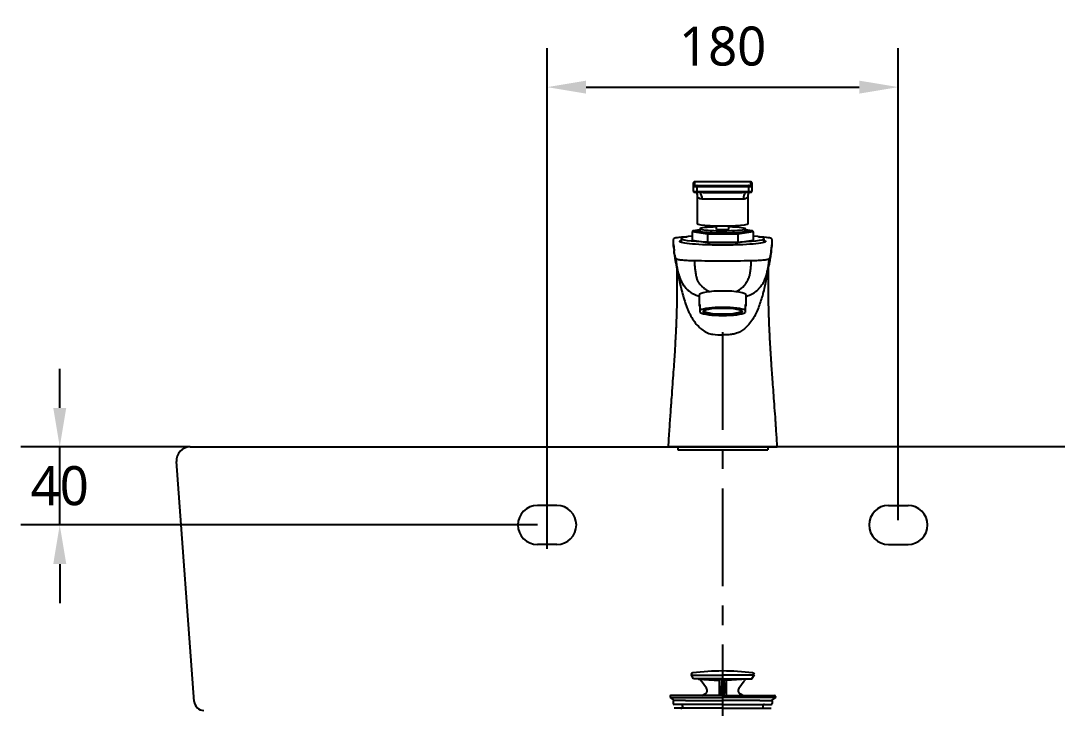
# Model space of a CAD drawing. Extents: x 0 to 6861, y 0 to 2100.
# Drawn here: x 4602 to 5133, y 792 to 1144 of the extents above; entities that cross this region are included whole.
import ezdxf

# ---------------------------------------------------------------- set-up
doc = ezdxf.new("R2010")
doc.units = 0
doc.header["$LTSCALE"] = 20
doc.header["$MEASUREMENT"] = 0
doc.linetypes.add('CENTER', pattern=[2, 1.25, -0.25, 0.25, -0.25])
doc.linetypes.add('HIDDEN', pattern=[0.375, 0.25, -0.125])
doc.layers.get('0').update_dxf_attribs({"linetype": 'CONTINUOUS'})
doc.layers.get('DEFPOINTS').update_dxf_attribs({"linetype": 'CONTINUOUS'})
for name, color, linetype in [('1', 1, 'CONTINUOUS'), ('3', 3, 'CONTINUOUS'), ('7', 7, 'CONTINUOUS'), ('CENTER', 2, 'CENTER')]:
    doc.layers.add(name, color=color, linetype=linetype)
doc.layers.add('30', color=7, linetype='CONTINUOUS', true_color=0xffffff)
doc.styles.get("Standard").update_dxf_attribs({"font": 'NanumGothic.ttf'})
doc.dimstyles.get("Standard").update_dxf_attribs({"dimtxt": 2.5, "dimasz": 2, "dimexe": 2, "dimexo": 1, "dimgap": 1.5, "dimtad": 1, "dimdec": 0, "dimlfac": 10, "dimrnd": 0.5, "dimzin": 0, "dimdsep": 46, "dimtxsty": 'Standard', "dimcen": 0, "dimclrt": 2, "dimadec": 0, "dimazin": 0, "dimtfac": 1, "dimtdec": 0, "dimtmove": 0, "dimatfit": 3, "dimfxl": 1, "dimtolj": 1, "dimtzin": 0, "dimarcsym": 0})

# ---------------------------------------------------------------- blocks, each defined once
blk = doc.blocks.new('*D46')
at = {"layer": '1', "color": 3, "lineweight": -2, "transparency": 16777216}
for p, q in [((5335.31, 925.42), (5395.07, 925.42)), ((5375.07, 905.42), (5375.07, 821.31)), ((5375.07, 695.42), (5375.07, 779.54)), ((5080.44, 675.42), (5395.07, 675.42))]:
    blk.add_line(p, q, dxfattribs=at)
at = {"layer": '1', "color": 3, "transparency": 16777216}
for points in [[(5371.74, 905.42), (5378.41, 905.42), (5375.07, 925.42)], [(5371.74, 695.42), (5378.41, 695.42), (5375.07, 675.42)]]:
    blk.add_solid(points, dxfattribs=at)
at = {"layer": 'DEFPOINTS', "color": 0, "transparency": 16777216}
for p in [(5335.31, 925.42), (5080.44, 675.42), (5375.07, 675.42)]:
    blk.add_point(p, dxfattribs=at)
at = {"layer": '1', "color": 2, "transparency": 16777216, "insert": (5375.07, 800.42), "char_height": 20, "attachment_point": 5}
blk.add_mtext('\\A1;250', dxfattribs=at)
blk = doc.blocks.new('*D47')
at = {"layer": '1', "color": 3, "lineweight": -2, "transparency": 16777216}
for p, q in [((5395.07, 925.42), (5455.07, 925.42)), ((5435.07, 905.42), (5435.07, 791.32)), ((5435.07, 635.42), (5435.07, 749.52)), ((4999.3, 615.42), (5455.07, 615.42))]:
    blk.add_line(p, q, dxfattribs=at)
at = {"layer": '1', "color": 3, "transparency": 16777216}
for points in [[(5431.74, 905.42), (5438.41, 905.42), (5435.07, 925.42)], [(5431.74, 635.42), (5438.41, 635.42), (5435.07, 615.42)]]:
    blk.add_solid(points, dxfattribs=at)
at = {"layer": 'DEFPOINTS', "color": 0, "transparency": 16777216}
for p in [(5395.07, 925.42), (4999.3, 615.42), (5435.07, 615.42)]:
    blk.add_point(p, dxfattribs=at)
at = {"layer": '1', "color": 2, "transparency": 16777216, "insert": (5435.07, 770.42), "char_height": 20, "attachment_point": 5}
blk.add_mtext('\\A1;310', dxfattribs=at)
blk = doc.blocks.new('*D49')
at = {"layer": '1', "color": 3, "lineweight": -2, "transparency": 16777216}
for p, q in [((4871.3, 873.13), (4871.3, 1129.75)), ((5051.3, 887.82), (5051.3, 1129.75)), ((4891.3, 1109.75), (5031.3, 1109.75))]:
    blk.add_line(p, q, dxfattribs=at)
at = {"layer": '1', "color": 3, "transparency": 16777216}
for points in [[(4891.3, 1113.08), (4891.3, 1106.42), (4871.3, 1109.75)], [(5031.3, 1113.08), (5031.3, 1106.42), (5051.3, 1109.75)]]:
    blk.add_solid(points, dxfattribs=at)
at = {"layer": 'DEFPOINTS', "color": 0, "transparency": 16777216}
for p in [(5051.3, 1109.75), (5051.3, 887.82), (4871.3, 873.13)]:
    blk.add_point(p, dxfattribs=at)
at = {"layer": '1', "color": 2, "transparency": 16777216, "insert": (4961.3, 1130.64), "char_height": 20, "attachment_point": 5}
blk.add_mtext('\\A1;180', dxfattribs=at)
blk = doc.blocks.new('*D61')
at = {"layer": '1', "color": 3, "lineweight": -2, "transparency": 16777216}
for p, q in [((5234.31, 925.42), (5337.72, 925.42)), ((5317.72, 905.42), (5317.72, 856.31)), ((5317.72, 765.42), (5317.72, 814.54)), ((4991.56, 745.42), (5337.72, 745.42))]:
    blk.add_line(p, q, dxfattribs=at)
at = {"layer": '1', "color": 3, "transparency": 16777216}
for points in [[(5314.39, 905.42), (5321.05, 905.42), (5317.72, 925.42)], [(5314.39, 765.42), (5321.05, 765.42), (5317.72, 745.42)]]:
    blk.add_solid(points, dxfattribs=at)
at = {"layer": 'DEFPOINTS', "color": 0, "transparency": 16777216}
for p in [(5234.31, 925.42), (5317.72, 925.42), (4991.56, 745.42)]:
    blk.add_point(p, dxfattribs=at)
at = {"layer": '1', "color": 2, "transparency": 16777216, "insert": (5317.72, 835.42), "char_height": 20, "attachment_point": 5}
blk.add_mtext('\\A1;180', dxfattribs=at)
blk = doc.blocks.new('*D64')
at = {"layer": '1', "color": 3, "lineweight": -2, "transparency": 16777216}
for p, q in [((4621.5, 945.42), (4621.5, 965.42)), ((4688.3, 925.42), (4601.5, 925.42)), ((4621.5, 885.42), (4621.5, 925.42)), ((4866.3, 885.42), (4601.5, 885.42)), ((4621.5, 865.42), (4621.5, 845.42))]:
    blk.add_line(p, q, dxfattribs=at)
at = {"layer": '1', "color": 3, "transparency": 16777216}
for points in [[(4618.17, 945.42), (4624.84, 945.42), (4621.5, 925.42)], [(4618.17, 865.42), (4624.84, 865.42), (4621.5, 885.42)]]:
    blk.add_solid(points, dxfattribs=at)
at = {"layer": 'DEFPOINTS', "color": 0, "transparency": 16777216}
for p in [(4621.5, 925.42), (4688.3, 925.42), (4866.3, 885.42)]:
    blk.add_point(p, dxfattribs=at)
at = {"layer": '1', "color": 2, "transparency": 16777216, "insert": (4621.5, 905.42), "char_height": 20, "attachment_point": 5}
blk.add_mtext('\\A1;40', dxfattribs=at)

msp = doc.modelspace()

# ---------------------------------------------------------------- linework, layer by layer
at = {"ltscale": 0.5}
for p, q in [((4987.77915, 925.42303), (4934.81962, 925.42303)), ((4984.37439, 925.42303), (4938.23527, 925.42299)), ((4938.23527, 925.42299), (4938.23527, 923.94446)), ((4984.37439, 925.42303), (4984.37439, 923.94446))]:
    msp.add_line(p, q, dxfattribs=at)
at = {"color": 7, "linetype": 'HIDDEN'}
msp.add_line((4943.82045, 925.42308), (4943.82045, 925.42299), dxfattribs=at)
at = {"layer": '1', "color": 7, "linetype": 'Continuous'}
for p, q in [((4946.29938, 1058.89654), (4946.29938, 1060.65045)), ((4946.29938, 1056.39692), (4946.29938, 1058.89654)), ((4946.79938, 1061.15037), (4946.79938, 1059.39647)), ((4947.97097, 1058.8496), (4947.97097, 1056.34998)), ((4974.6278, 1056.34998), (4974.6278, 1058.8496)), ((4975.79938, 1059.39647), (4975.79938, 1061.15037)), ((4976.29938, 1060.65045), (4976.29938, 1058.89654)), ((4976.29938, 1058.89654), (4976.29938, 1056.39692)), ((4948.29938, 1053.5359), (4948.29938, 1039.77816)), ((4974.29938, 1039.77816), (4974.29938, 1053.54973)), ((4949.64945, 1036.68425), (4946.18877, 1036.16183)), ((4949.64948, 1036.67669), (4946.28828, 1036.16929)), ((4946.28828, 1036.16929), (4953.79383, 1035.03626)), ((4949.64938, 1037.16548), (4949.64938, 1035.82529)), ((4958.19938, 1036.89094), (4958.19938, 1038.67793)), ((4958.19938, 1036.89094), (4964.39938, 1036.89094)), ((4964.39938, 1036.89094), (4964.39938, 1038.67793)), ((4968.80494, 1035.03626), (4976.31049, 1036.16929)), ((4976.31049, 1036.16929), (4972.94929, 1036.67669)), ((4976.41, 1036.16183), (4972.94932, 1036.68425)), ((4972.94938, 1035.82529), (4972.94938, 1037.16548)), ((4939.99938, 1032.18451), (4939.99938, 1030.22799)), ((4953.50516, 1034.49459), (4945.71093, 1035.67119)), ((4945.71093, 1035.67119), (4945.71093, 1031.18831)), ((4953.50516, 1030.01171), (4945.71093, 1031.18831)), ((4969.09361, 1034.49459), (4953.50516, 1034.49459)), ((4953.50516, 1034.49459), (4953.50516, 1030.01171)), ((4953.79383, 1035.03626), (4968.80494, 1035.03626)), ((4976.88784, 1035.67119), (4969.09361, 1034.49459)), ((4969.09361, 1034.49459), (4969.09361, 1030.01171)), ((4976.88784, 1031.18831), (4969.09361, 1030.01171)), ((4976.88784, 1035.67119), (4976.88784, 1031.18831)), ((4982.59938, 1030.22799), (4982.59938, 1032.18451)), ((4969.09361, 1030.01171), (4953.50516, 1030.01171)), ((4949.29938, 1003.20732), (4949.29938, 997.79088)), ((4973.29938, 997.79088), (4973.29938, 1003.20732)), ((4949.79938, 995.43169), (4949.79938, 998.38611)), ((4949.79938, 994.24122), (4949.79938, 995.43169)), ((4951.79938, 995.37874), (4951.79938, 995.03035)), ((4970.79938, 995.03035), (4970.79938, 995.37874)), ((4972.79938, 998.38611), (4972.79938, 995.43169)), ((4972.79938, 995.43169), (4972.79938, 994.24122)), ((4938.23527, 923.94446), (4984.37439, 923.94446))]:
    msp.add_line(p, q, dxfattribs=at)
for centre, major_axis, ratio, start_param, end_param in [((4946.79938, 1060.65045), (0.5, 0), 0.999848, 1.570796327, 3.141592654), ((4946.79938, 1058.89654), (0.5, 0), 0.999848, 1.570796327, 3.141592654), ((4949.29938, 1058.89654), (3, 0), 0.017452, 3.141592654, 4.25366493), ((4949.29938, 1061.15037), (-2.5, 0), 0.017452, 5.171113031, 6.283185307), ((4949.29938, 1059.39647), (-2.5, 0), 0.017452, 0, 0.265054879), ((4949.29938, 1059.39647), (-2.5, 0), 0.017452, 0.265055404, 1.112072276), ((4948.19237, 1058.85743), (0.00431, 0.49998), 0.442737, 0.019465208, 1.590261535), ((4961.29938, 1059.32061), (30.1, 0), 0.017452, 4.25366493, 5.171113031), ((4961.29938, 1060.72632), (-29.6, 0), 0.017452, 4.25366493, 5.171113031), ((4961.29938, 1059.82053), (-29.6, 0), 0.017452, 1.112072276, 2.029520377), ((4973.29938, 1061.15037), (-2.5, 0), 0.017452, 3.919313652, 4.25366493), ((4973.29938, 1059.39647), (-2.5, 0), 0.017452, 2.029520377, 2.733357725), ((4974.4064, 1058.85743), (-0.00431, 0.49998), 0.442737, 4.692923772, 6.263720099), ((4973.29938, 1058.89654), (3, 0), 0.017452, 5.171113031, 6.283185307), ((4973.29938, 1061.15037), (-2.5, 0), 0.017452, 3.141592654, 3.919313456), ((4973.29938, 1059.39647), (-2.5, 0), 0.017452, 2.733358072, 3.141592654), ((4975.79938, 1060.65045), (0.5, 0), 0.999848, 0, 1.570796327), ((4975.79938, 1058.89654), (0.5, 0), 0.999848, 0, 1.570796327), ((4949.29938, 1056.39692), (-3, 0), 0.017452, 0, 1.112072276), ((4949.29938, 1055.897), (2.5, 0), 0.017452, 3.834987354, 4.25366493), ((4961.29938, 1056.82099), (-30.1, 0), 0.017452, 1.112072276, 2.029520377), ((4948.19237, 1056.3578), (0.00431, 0.49998), 0.442737, 1.590261535, 3.161057862), ((4961.29938, 1056.32106), (29.6, 0), 0.017452, 4.25366493, 5.171113031), ((4946.79938, 1052.12294), (-0.11889, -4.99859), 0.806122, 1.641637388, 2.4303569), ((4961.29938, 1052.30954), (13, 0), 0.009298, 0.634183841, 2.507408813), ((4975.79938, 1052.12294), (0.11889, -4.99859), 0.806122, 3.852828407, 4.641547919), ((4973.29938, 1055.897), (2.5, 0), 0.017452, 5.171113031, 5.500686255), ((4974.4064, 1056.3578), (-0.00431, 0.49998), 0.442737, 3.122127445, 4.692923772), ((4973.29938, 1056.39692), (-3, 0), 0.017452, 2.029520377, 3.141592654), ((4946.28828, 1035.67119), (0.57735, 0), 0.86273, 1.570796327, 3.141592654), ((4961.29938, 1036.16929), (12.3, 0), 0.087156, 2.815063332, 6.283185307), ((4961.29938, 1039.77816), (-13, 0), 0.087156, 0, 3.141592654), ((4961.29938, 1035.87043), (-12, 0), 0.087156, 6.040987991, 6.228796494), ((4961.29938, 1037.16548), (-11.65, 0), 0.087156, 4.98168237, 6.283185307), ((4961.29938, 1037.16548), (-11.65, 0), 0.087156, 0, 1.57079634), ((4961.29938, 1037.16548), (-11.65, 0), 0.087156, 1.570796288, 4.443095563), ((4961.29938, 1035.87043), (-12, 0), 0.087156, 3.195981588, 3.383790019), ((4961.29938, 1036.16929), (12.3, 0), 0.087156, 0, 0.326529384), ((4976.31049, 1035.67119), (0.57735, 0), 0.86273, 0, 1.570796327), ((4961.29938, 1032.18451), (21.3, 0), 0.087156, 2.391930121, 6.283185307), ((4953.79383, 1034.53817), (0.03749, 0.49954), 0.572989, 0.130245065, 1.701041392), ((4968.80494, 1034.53817), (-0.03749, 0.49954), 0.572989, 4.582143916, 6.152940242), ((4961.29938, 1032.18451), (21.3, 0), 0.087156, 0, 0.749662558), ((4961.29938, 1003.20732), (-12, 0), 0.173648, 4.712388959, 6.283185307), ((4961.29938, 1003.20732), (-12, 0), 0.173648, 3.141592892, 4.712389043), ((4961.29938, 997.79088), (12, 0), 0.173648, 2.85190566, 3.431279648), ((4961.29938, 994.83645), (-12, 0), 0.173648, 3.431279648, 5.993498313), ((4961.29938, 994.83645), (-12, 0), 0.173648, 0.289686994, 2.85190566), ((4961.29938, 997.79088), (12, 0), 0.173648, 5.993498313, 6.572872301)]:
    msp.add_ellipse(centre, major_axis=major_axis, ratio=ratio, start_param=start_param, end_param=end_param, dxfattribs=at)
msp.add_ellipse((4961.29938, 994.83645), major_axis=(-10, 0), ratio=0.173648, dxfattribs=at)
for points, knots in [([(4948.18806, 1061.18956), (4948.0788, 1061.18861), (4947.77504, 1061.18547), (4947.33684, 1061.17871), (4946.94957, 1061.16688), (4946.81923, 1061.16033), (4946.70175, 1061.14515), (4946.6041, 1061.11472), (4946.50302, 1061.06089), (4946.39678, 1060.96118), (4946.31788, 1060.81699), (4946.29993, 1060.70788), (4946.29938, 1060.65045)], [0, 0, 0, 0, 0.108226032, 0.316180683, 0.52548979, 0.739767635, 0.79357157, 0.819276822, 0.855693019, 0.899489584, 0.950318517, 1, 1, 1, 1]), ([(4976.29938, 1060.65045), (4976.2986, 1060.71579), (4976.27825, 1060.82454), (4976.2004, 1060.9597), (4976.11067, 1061.04763), (4976.02332, 1061.10124), (4975.95168, 1061.12906), (4975.90106, 1061.14228), (4975.85742, 1061.15033), (4975.79313, 1061.15809), (4975.67674, 1061.16543), (4975.44173, 1061.17418), (4975.18617, 1061.17896), (4975.07189, 1061.18071)], [0, 0, 0, 0, 0.074842105, 0.13400593, 0.183608255, 0.225830591, 0.260029563, 0.288048615, 0.320704839, 0.37932025, 0.5523057, 0.821668093, 1, 1, 1, 1]), ([(4946.29938, 1056.39692), (4946.30017, 1056.33158), (4946.32052, 1056.22284), (4946.39837, 1056.08768), (4946.4881, 1055.99975), (4946.57545, 1055.94614), (4946.64708, 1055.91832), (4946.6977, 1055.90509), (4946.74136, 1055.89705), (4946.80551, 1055.88928), (4946.92395, 1055.88199), (4947.1173, 1055.87425), (4947.3257, 1055.87035), (4947.38389, 1055.8694)], [0, 0, 0, 0, 0.081688841, 0.146265117, 0.200405182, 0.24649012, 0.283817696, 0.314399999, 0.350043693, 0.414021384, 0.602831961, 0.896836277, 1, 1, 1, 1]), ([(4947.73434, 1055.86855), (4947.81882, 1055.7073), (4947.99831, 1055.31397), (4948.20039, 1054.63549), (4948.30446, 1054.01336), (4948.29134, 1053.639), (4948.28355, 1053.53678)], [0, 0, 0, 0, 0.230280232, 0.538782149, 0.874549145, 1, 1, 1, 1]), ([(4950.82716, 1052.38115), (4949.99231, 1052.37059), (4949.35266, 1052.70768), (4948.51553, 1053.31369), (4948.30082, 1053.57422), (4948.29941, 1053.56515)], [0, 0, 0, 0, 0.507359728, 0.507359728, 1, 1, 1, 1]), ([(4974.29937, 1053.56511), (4974.29874, 1053.57524), (4974.08168, 1053.31189), (4973.24117, 1052.7048), (4972.60823, 1052.37058), (4971.77161, 1052.38115)], [0, 0, 0, 0, 0.492763741, 0.492763741, 1, 1, 1, 1]), ([(4974.31298, 1053.5506), (4974.30696, 1053.64172), (4974.2973, 1053.97123), (4974.37836, 1054.51827), (4974.54469, 1055.15506), (4974.7242, 1055.59354), (4974.83744, 1055.81962), (4974.86326, 1055.86911)], [0, 0, 0, 0, 0.112511617, 0.408135128, 0.679943841, 0.928860697, 1, 1, 1, 1]), ([(4975.0652, 1055.8665), (4975.1268, 1055.86735), (4975.35754, 1055.87093), (4975.64485, 1055.88063), (4975.77981, 1055.88704), (4975.897, 1055.90223), (4975.99467, 1055.93265), (4976.09575, 1055.98649), (4976.20199, 1056.0862), (4976.28089, 1056.23038), (4976.29883, 1056.3395), (4976.29938, 1056.39692)], [0, 0, 0, 0, 0.092606526, 0.370349072, 0.654684879, 0.726079967, 0.76018953, 0.808511972, 0.866627788, 0.934075197, 1, 1, 1, 1]), ([(4936.54854, 1026.57987), (4936.50849, 1026.72191), (4936.30451, 1027.49309), (4936.0665, 1028.89414), (4936.03965, 1030.62864), (4936.17228, 1031.73361), (4936.25711, 1032.20924)], [0, 0, 0, 0, 0.075727638, 0.41110137, 0.746475102, 1, 1, 1, 1]), ([(4936.25711, 1032.20924), (4936.29335, 1032.4125), (4936.8428, 1032.61423), (4939.25966, 1032.94529), (4941.00676, 1033.06817), (4943.05443, 1033.12957)], [0, 0, 0, 0, 0.518456859, 0.518456859, 1, 1, 1, 1]), ([(4982.61104, 1031.16948), (4983.06347, 1031.01569), (4983.67238, 1030.60667), (4982.11996, 1029.9471), (4977.27272, 1029.30658), (4969.92355, 1028.88411), (4961.29938, 1028.72992), (4952.67522, 1028.88411), (4945.32604, 1029.30658), (4940.47881, 1029.9471), (4938.92639, 1030.60667), (4939.5353, 1031.01569), (4939.98773, 1031.16948)], [0, 0, 0, 0, 0.068267658, 0.176200742, 0.284133825, 0.392066906, 0.499999986, 0.607933066, 0.715866147, 0.82379923, 0.931732314, 1, 1, 1, 1]), ([(4979.5938, 1033.12805), (4981.6227, 1033.06592), (4983.36359, 1032.94228), (4985.75121, 1032.61451), (4986.30543, 1032.4124), (4986.34165, 1032.20924)], [0, 0, 0, 0, 0.479538408, 0.479538408, 1, 1, 1, 1]), ([(4986.34165, 1032.20924), (4986.42649, 1031.73361), (4986.55912, 1030.62864), (4986.53227, 1028.89414), (4986.29426, 1027.49309), (4986.09028, 1026.72191), (4986.05023, 1026.57987)], [0, 0, 0, 0, 0.253524898, 0.58889863, 0.924272362, 1, 1, 1, 1]), ([(4936.09519, 1029.13434), (4936.15124, 1028.3902), (4936.26049, 1027.26847), (4936.40734, 1026.12632), (4936.4599, 1025.74809)], [0, 0, 0, 0, 0.670460059, 1, 1, 1, 1]), ([(4937.44852, 1021.74538), (4937.23338, 1022.25643), (4936.82502, 1023.39651), (4936.55026, 1024.65569), (4936.45566, 1025.40349), (4936.44238, 1025.52213)], [0, 0, 0, 0, 0.40612002, 0.90577848, 1, 1, 1, 1]), ([(4936.47462, 1025.87553), (4936.48796, 1025.93402), (4936.50334, 1025.9925), (4936.53986, 1026.13913), (4936.5657, 1026.25256), (4936.57217, 1026.36601), (4936.57242, 1026.39131)], [0, 0, 0, 0, 0.340221193, 0.340221193, 0.852893351, 1, 1, 1, 1]), ([(4986.15639, 1025.52213), (4986.14311, 1025.40349), (4986.04851, 1024.65569), (4985.77375, 1023.39651), (4985.36539, 1022.25643), (4985.15025, 1021.74538)], [0, 0, 0, 0, 0.09422152, 0.59387998, 1, 1, 1, 1]), ([(4986.02635, 1026.39129), (4986.0266, 1026.366), (4986.03307, 1026.25255), (4986.05891, 1026.13913), (4986.09536, 1025.99277), (4986.11067, 1025.93455), (4986.12397, 1025.87632)], [0, 0, 0, 0, 0.147304916, 0.660784098, 0.660784098, 1, 1, 1, 1]), ([(4986.13521, 1025.72097), (4986.14519, 1025.79275), (4986.29308, 1026.8723), (4986.41033, 1027.9739), (4986.49477, 1029.02363)], [0, 0, 0, 0, 0.066579786, 1, 1, 1, 1]), ([(4936.59676, 1023.93199), (4936.64629, 1023.49326), (4936.75189, 1022.65368), (4936.92808, 1021.48089), (4937.09748, 1020.48778), (4937.24292, 1019.71117), (4937.39924, 1018.92977), (4937.59119, 1018.03724), (4937.82388, 1017.04741), (4938.08963, 1016.00445), (4938.38694, 1014.91942), (4938.76583, 1013.65681), (4939.06508, 1012.70779), (4939.25167, 1012.18564), (4939.26892, 1012.13772)], [0, 0, 0, 0, 0.110438091, 0.210546732, 0.292385684, 0.355938966, 0.401208262, 0.479318371, 0.568998646, 0.645501788, 0.739207966, 0.852862692, 0.986475033, 1, 1, 1, 1]), ([(4939.22171, 1012.37618), (4939.09157, 1012.8058), (4938.83857, 1013.64103), (4938.38279, 1015.39709), (4937.91782, 1017.63083), (4937.59584, 1019.91526), (4937.48491, 1021.29324), (4937.44852, 1021.74538)], [0, 0, 0, 0, 0.142719554, 0.277458785, 0.56627007, 0.857683822, 1, 1, 1, 1]), ([(4946.76222, 1020.73647), (4946.4375, 1020.74286), (4945.79431, 1020.75808), (4944.54271, 1020.79802), (4943.06144, 1020.86538), (4941.46843, 1020.97145), (4940.10082, 1021.09915), (4938.98978, 1021.24451), (4938.15872, 1021.40342), (4937.62451, 1021.57173), (4937.47293, 1021.68738), (4937.44852, 1021.74537)], [0, 0, 0, 0, 0.062499865, 0.125000071, 0.250000481, 0.375000892, 0.500001303, 0.625001713, 0.750002124, 0.875002535, 1, 1, 1, 1]), ([(4946.76223, 1020.73647), (4946.7917, 1020.35112), (4946.85063, 1019.58046), (4946.94439, 1018.05253), (4947.0987, 1016.16196), (4947.39104, 1014.2855), (4947.73877, 1012.81706), (4947.96917, 1012.09507), (4948.08046, 1011.74632)], [0, 0, 0, 0, 0.125141221, 0.250268547, 0.500038578, 0.749324067, 0.878915328, 1, 1, 1, 1]), ([(4975.83654, 1020.73647), (4975.81478, 1020.45409), (4975.78307, 1020.03138), (4975.74293, 1019.46961), (4975.70599, 1018.90912), (4975.662, 1018.21096), (4975.59663, 1017.37701), (4975.51849, 1016.54706), (4975.42106, 1015.72146), (4975.31994, 1015.03739), (4975.237, 1014.56101), (4975.1859, 1014.28956), (4975.14566, 1014.08636), (4975.10344, 1013.88358), (4975.04447, 1013.61377), (4974.93409, 1013.14319), (4974.79095, 1012.60933), (4974.6498, 1012.14627), (4974.57095, 1011.9031), (4974.53385, 1011.79179), (4974.51835, 1011.7463)], [0, 0, 0, 0, 0.091545092, 0.137317638, 0.183090184, 0.274635276, 0.366180368, 0.45772546, 0.549270552, 0.640815644, 0.68658819, 0.709474463, 0.732360736, 0.755247009, 0.778133282, 0.823905828, 0.91545092, 0.961223465, 0.984109738, 1, 1, 1, 1]), ([(4985.15025, 1021.74538), (4985.12584, 1021.68739), (4984.97426, 1021.57173), (4984.44005, 1021.40342), (4983.60899, 1021.24451), (4982.49795, 1021.09915), (4981.13034, 1020.97145), (4979.53733, 1020.86538), (4978.05606, 1020.79802), (4976.80446, 1020.75808), (4976.16127, 1020.74286), (4975.83654, 1020.73647)], [0, 0, 0, 0, 0.124998404, 0.24999868, 0.374998957, 0.499999233, 0.62499951, 0.749999787, 0.875000063, 0.937500202, 1, 1, 1, 1]), ([(4983.33148, 1012.14531), (4983.40221, 1012.34759), (4983.57014, 1012.83868), (4983.78358, 1013.50683), (4983.96777, 1014.10563), (4984.09497, 1014.53267), (4984.20378, 1014.90741), (4984.30658, 1015.2706), (4984.40592, 1015.63069), (4984.50188, 1015.98771), (4984.59452, 1016.34161), (4984.6897, 1016.71504), (4984.80486, 1017.18059), (4984.95325, 1017.80614), (4985.13988, 1018.64278), (4985.35482, 1019.69139), (4985.58537, 1020.95125), (4985.81189, 1022.38828), (4985.94198, 1023.4033), (4986.00139, 1023.92901)], [0, 0, 0, 0, 0.055751452, 0.135469658, 0.184650407, 0.221681645, 0.255430999, 0.288313446, 0.320329946, 0.351481552, 0.381769428, 0.411194858, 0.4454274, 0.496413606, 0.564528622, 0.649760094, 0.752090931, 0.87149813, 1, 1, 1, 1]), ([(4983.3771, 1012.37616), (4983.404, 1012.46138), (4983.45938, 1012.6407), (4983.57072, 1013.00991), (4983.76445, 1013.67644), (4984.02309, 1014.64455), (4984.29887, 1015.8139), (4984.53997, 1016.99001), (4984.74633, 1018.17204), (4984.88927, 1019.16127), (4984.98617, 1019.95475), (4985.07141, 1020.74949), (4985.12223, 1021.34678), (4985.15025, 1021.74538)], [0, 0, 0, 0, 0.0286099, 0.059945065, 0.122615394, 0.247956052, 0.37329671, 0.498637368, 0.623978026, 0.749318684, 0.811989013, 0.874659342, 1, 1, 1, 1]), ([(4937.7317, 1017.4553), (4937.73352, 1016.38851), (4937.73795, 1013.72422), (4937.74471, 1009.62798), (4937.7497, 1005.33211), (4937.75965, 1001.53312), (4937.75139, 998.23111), (4937.69016, 995.42713), (4937.61691, 993.12137), (4937.55503, 991.31324), (4937.50581, 989.98828), (4937.46812, 989.02156), (4937.4376, 988.26555), (4937.40657, 987.5193), (4937.36905, 986.64406), (4937.31606, 985.45389), (4937.23248, 983.66984), (4937.10553, 981.14918), (4936.92235, 977.81866), (4936.67788, 973.76671), (4936.36518, 968.99358), (4935.98048, 963.49939), (4935.52435, 957.28385), (4935.00653, 950.34604), (4934.44209, 942.68448), (4933.87955, 934.29546), (4933.49492, 928.46122), (4933.29953, 925.42303)], [0, 0, 0, 0, 0.034737516, 0.086756098, 0.133385808, 0.174622925, 0.210463486, 0.240904844, 0.265945193, 0.2855825, 0.299815221, 0.309118223, 0.317083382, 0.32445159, 0.333437919, 0.345611472, 0.363229905, 0.39156082, 0.427736172, 0.471758556, 0.523631744, 0.583360152, 0.650948662, 0.72640171, 0.809723412, 0.90092013, 1, 1, 1, 1]), ([(4938.03925, 1016.56593), (4938.1706, 1015.6926), (4938.33501, 1014.67845), (4938.72035, 1012.5112), (4938.94188, 1011.35851), (4939.68168, 1007.82117), (4940.27677, 1005.36023), (4940.96953, 1002.88279)], [0, 0, 0, 0, 0.245828461, 0.245828461, 0.497218974, 0.497218974, 1, 1, 1, 1]), ([(4984.42954, 1015.72458), (4984.2987, 1014.89681), (4983.95726, 1012.87484), (4983.33676, 1009.7571), (4982.55483, 1006.31791), (4981.95626, 1004.09647), (4981.62923, 1002.88279)], [0, 0, 0, 0, 0.214083957, 0.497581841, 0.725504691, 1, 1, 1, 1]), ([(4989.29924, 925.42303), (4989.12788, 928.06258), (4988.79317, 933.13364), (4988.31333, 940.42923), (4987.83215, 947.09929), (4987.38346, 953.14634), (4986.9794, 958.57159), (4986.62859, 963.37584), (4986.33359, 967.55947), (4986.09339, 971.12256), (4985.91576, 973.89103), (4985.78917, 975.95521), (4985.70331, 977.4055), (4985.64012, 978.50649), (4985.59097, 979.38366), (4985.5436, 980.24654), (4985.48675, 981.30908), (4985.41607, 982.67814), (4985.32869, 984.45463), (4985.22377, 986.74405), (4985.10366, 989.63343), (4984.9796, 993.13147), (4984.8514, 997.23816), (4984.83779, 1001.95469), (4984.85259, 1007.27803), (4984.85844, 1012.51001), (4984.86442, 1015.96744), (4984.86703, 1017.44805)], [0, 0, 0, 0, 0.086086602, 0.165394577, 0.237929443, 0.303696624, 0.362699644, 0.414941474, 0.460425274, 0.499154161, 0.531130937, 0.550683779, 0.566440568, 0.578401925, 0.586568289, 0.595030305, 0.606533689, 0.621209328, 0.63966345, 0.664444689, 0.695834266, 0.733829274, 0.778425869, 0.829620355, 0.887408865, 0.951784171, 1, 1, 1, 1]), ([(4941.56389, 1007.84124), (4941.4702, 1007.96392), (4940.94901, 1008.66741), (4940.06358, 1010.08532), (4939.50051, 1011.61753), (4939.22171, 1012.37618)], [0, 0, 0, 0, 0.098598617, 0.553687598, 1, 1, 1, 1]), ([(4939.22171, 1012.37618), (4939.22172, 1012.37608), (4939.22173, 1012.37589), (4939.22175, 1012.3755), (4939.22178, 1012.37483), (4939.22185, 1012.37347), (4939.22199, 1012.37076), (4939.2223, 1012.36534), (4939.22302, 1012.35444), (4939.22486, 1012.33249), (4939.23014, 1012.28801), (4939.24341, 1012.21644), (4939.26008, 1012.15727), (4939.27104, 1012.12446)], [0, 0, 0, 0, 0.001196838, 0.002393676, 0.004787352, 0.009574701, 0.019149391, 0.038298737, 0.076597302, 0.153193929, 0.306385278, 0.612761018, 1, 1, 1, 1]), ([(4939.27847, 1012.10325), (4939.52617, 1011.37321), (4940.17719, 1009.95596), (4940.97709, 1008.49865), (4941.55352, 1007.85774), (4941.5664, 1007.8435)], [0, 0, 0, 0, 0.489812393, 0.988641941, 1, 1, 1, 1]), ([(4954.47657, 1004.85975), (4954.27744, 1004.96543), (4953.84855, 1005.2031), (4953.2029, 1005.59685), (4952.54338, 1006.04388), (4951.90622, 1006.5251), (4951.39676, 1006.95547), (4951.00383, 1007.31792), (4950.71698, 1007.59891), (4950.43852, 1007.88912), (4950.16897, 1008.18863), (4949.90888, 1008.49752), (4949.5755, 1008.9218), (4949.18547, 1009.47532), (4948.76503, 1010.17618), (4948.39665, 1010.9119), (4948.18411, 1011.44442), (4948.08724, 1011.72626), (4948.08042, 1011.7463)], [0, 0, 0, 0, 0.071439664, 0.155271827, 0.23910399, 0.322936153, 0.406768316, 0.448684397, 0.490600479, 0.53251656, 0.574432642, 0.616348723, 0.658264804, 0.742096967, 0.82592913, 0.909761293, 0.993593456, 1, 1, 1, 1]), ([(4968.20598, 1004.90512), (4968.49683, 1005.06134), (4969.99422, 1005.91844), (4971.93354, 1007.45001), (4973.4361, 1009.45874), (4974.13218, 1010.72632), (4974.39152, 1011.41139), (4974.51831, 1011.74632)], [0, 0, 0, 0, 0.105835127, 0.552131079, 0.77526084, 0.890127671, 1, 1, 1, 1]), ([(4981.02607, 1007.82736), (4981.16387, 1008.00801), (4981.4985, 1008.46821), (4981.86392, 1009.03798), (4982.13316, 1009.50395), (4982.30852, 1009.82074), (4982.60396, 1010.39101), (4982.91262, 1011.07791), (4983.1521, 1011.70656), (4983.27954, 1012.073), (4983.34247, 1012.26664), (4983.37454, 1012.36805), (4983.3771, 1012.37616)], [0, 0, 0, 0, 0.144838517, 0.357473076, 0.410631715, 0.463790355, 0.570107634, 0.782742193, 0.889059472, 0.942218112, 0.995376752, 1, 1, 1, 1]), ([(4983.37706, 1012.37618), (4983.3718, 1012.32552), (4983.36391, 1012.24933), (4983.34287, 1012.1708), (4983.3346, 1012.14454)], [0, 0, 0, 0, 0.664912866, 1, 1, 1, 1]), ([(4942.68589, 1006.5327), (4942.65597, 1006.5637), (4942.27382, 1006.96338), (4941.89865, 1007.40288), (4941.56389, 1007.84124)], [0, 0, 0, 0, 0.078172441, 1, 1, 1, 1]), ([(4942.49316, 1006.76282), (4942.60573, 1006.63096), (4943.07844, 1006.1), (4943.94025, 1005.35746), (4945.13611, 1004.46493), (4946.56022, 1003.63415), (4947.97476, 1003.00804), (4948.9165, 1002.69775), (4949.29426, 1002.58897)], [0, 0, 0, 0, 0.067910634, 0.281961615, 0.496438461, 0.699118545, 0.880359401, 1, 1, 1, 1]), ([(4973.29909, 1002.59198), (4973.44204, 1002.63295), (4974.04228, 1002.81414), (4975.10938, 1003.20854), (4976.4428, 1003.85753), (4977.68088, 1004.61888), (4978.73955, 1005.43229), (4979.45985, 1006.04057), (4979.83506, 1006.46077), (4979.87543, 1006.5068)], [0, 0, 0, 0, 0.049501703, 0.207933854, 0.372580037, 0.551751799, 0.752993682, 0.973254969, 1, 1, 1, 1]), ([(4979.87453, 1006.49339), (4979.98501, 1006.60672), (4980.30903, 1006.95002), (4980.69274, 1007.39832), (4980.96156, 1007.7428), (4981.02607, 1007.82736)], [0, 0, 0, 0, 0.279966653, 0.825926947, 1, 1, 1, 1]), ([(4981.03237, 1007.8435), (4981.04525, 1007.85774), (4981.10167, 1007.92047), (4981.15648, 1007.98419), (4981.19792, 1008.03395)], [0, 0, 0, 0, 0.227444701, 1, 1, 1, 1]), ([(4940.96953, 1002.88279), (4941.32254, 1001.62037), (4941.71093, 1000.42688), (4942.33969, 998.55237), (4942.55562, 997.93658), (4943.00133, 996.74834), (4943.2313, 996.17147), (4943.70588, 995.0359), (4943.94994, 994.48269), (4944.45625, 993.43313), (4944.71935, 992.93007), (4945.54039, 991.44868), (4946.13134, 990.50353), (4947.41178, 988.74294), (4948.09878, 987.93181), (4949.53597, 986.46277), (4950.29292, 985.80098), (4951.87791, 984.66748), (4952.69383, 984.20219), (4953.94779, 983.66732), (4954.36768, 983.5163), (4955.24952, 983.27172), (4955.70981, 983.17857), (4956.18591, 983.11704)], [0, 0, 0, 0, 0.125, 0.125, 0.1875, 0.1875, 0.25, 0.25, 0.3125, 0.3125, 0.375, 0.375, 0.5, 0.5, 0.625, 0.625, 0.75, 0.75, 0.875, 0.875, 0.9375, 0.9375, 1, 1, 1, 1]), ([(4981.62923, 1002.88279), (4981.31676, 1001.84388), (4980.69255, 999.76854), (4979.60473, 996.68474), (4978.33233, 993.69514), (4976.73108, 990.83661), (4974.81827, 988.20433), (4972.70914, 986.07824), (4970.5877, 984.55109), (4968.54503, 983.53834), (4967.10417, 983.25364), (4966.41285, 983.11704)], [0, 0, 0, 0, 0.124897647, 0.249498282, 0.373782948, 0.498535701, 0.628587242, 0.748541199, 0.84038449, 0.923417089, 1, 1, 1, 1]), ([(4970.79938, 995.03035), (4970.79938, 994.59847), (4969.77554, 994.16925), (4966.25826, 993.55848), (4963.78648, 993.3807), (4958.81229, 993.3807), (4956.34051, 993.55848), (4952.82323, 994.16925), (4951.79938, 994.59847), (4951.79938, 995.21779), (4951.99223, 995.40472), (4952.3543, 995.58125)], [0, 0, 0, 0, 0.225530003, 0.225530003, 0.451060006, 0.451060006, 0.676590009, 0.676590009, 0.902120012, 0.902120012, 1, 1, 1, 1]), ([(4966.41285, 983.11704), (4965.56017, 983.0202), (4963.87435, 982.82876), (4962.15105, 982.79879), (4961.29938, 982.78398)], [0, 0, 0, 0, 0.505797528, 1, 1, 1, 1]), ([(4961.29939, 925.42303), (4960.41639, 925.42303), (4959.5334, 925.42303), (4957.77531, 925.42303), (4956.68143, 925.42303), (4955.38349, 925.42303), (4954.52261, 925.42303), (4953.02886, 925.42303), (4950.93866, 925.42303), (4948.52302, 925.42303), (4946.22062, 925.42303), (4944.05259, 925.42303), (4942.03736, 925.42303), (4940.19351, 925.42303), (4937.98473, 925.42303), (4936.18234, 925.42303), (4934.83808, 925.42303), (4934.1977, 925.42303), (4933.80982, 925.42303), (4933.50688, 925.42303), (4933.37566, 925.42303), (4933.33204, 925.42303)], [0, 0, 0, 0, 0.06250781, 0.06250781, 0.125015621, 0.140642573, 0.156269526, 0.187523431, 0.250031241, 0.312539051, 0.375046862, 0.437554672, 0.500062482, 0.562570292, 0.625078103, 0.750093723, 0.812601533, 0.875109344, 0.906363249, 0.937617154, 1, 1, 1, 1]), ([(4961.29938, 925.42303), (4962.18238, 925.42303), (4963.06537, 925.42303), (4964.82346, 925.42303), (4965.91734, 925.42303), (4967.21527, 925.42303), (4968.07616, 925.42303), (4969.56991, 925.42303), (4971.66011, 925.42303), (4974.07575, 925.42303), (4976.37815, 925.42303), (4978.54618, 925.42303), (4980.56141, 925.42303), (4982.40526, 925.42303), (4984.61404, 925.42303), (4986.41643, 925.42303), (4987.76069, 925.42303), (4988.40106, 925.42303), (4988.78894, 925.42303), (4989.09219, 925.42303), (4989.22355, 925.42303), (4989.26708, 925.42303), (4989.26712, 925.42303)], [0, 0, 0, 0, 0.062496096, 0.062496096, 0.124992192, 0.140616216, 0.15624024, 0.187488288, 0.249984383, 0.312480479, 0.374976575, 0.437472671, 0.499968767, 0.562464863, 0.624960958, 0.74995315, 0.812449246, 0.874945342, 0.90619339, 0.937441438, 0.999937533, 1, 1, 1, 1])]:
    msp.add_open_spline(points, degree=3, knots=knots, dxfattribs=at)
for points, degree in [([(4936.44238, 1025.52213), (4936.43704, 1025.56983), (4936.43691, 1025.61754), (4936.44042, 1025.66523)], 3), ([(4936.5954, 1023.93216), (4936.53454, 1024.46115), (4936.48353, 1024.99126), (4936.44238, 1025.52213)], 3), ([(4939.90392, 1030.38057), (4939.86659, 1030.34781), (4939.83917, 1030.31496), (4939.8218, 1030.28209)], 3), ([(4982.79942, 1030.20134), (4982.8031, 1030.28478), (4982.73933, 1030.36812), (4982.61138, 1030.45065)], 3), ([(4986.00333, 1023.93181), (4986.10181, 1024.79274), (4986.15833, 1025.66547)], 2), ([(4986.00911, 1023.98835), (4986.06787, 1024.50158), (4986.11692, 1025.01304), (4986.15639, 1025.52213)], 3), ([(4986.15834, 1025.6653), (4986.16186, 1025.61758), (4986.16173, 1025.56985), (4986.15639, 1025.52213)], 3), ([(4986.49851, 1029.07023), (4986.50021, 1029.09159), (4986.5019, 1029.11296), (4986.50358, 1029.13434)], 3), ([(4961.29938, 1020.59471), (4956.393, 1020.59471), (4951.5476, 1020.64221), (4946.76222, 1020.73647)], 3), ([(4975.83654, 1020.73647), (4971.05117, 1020.64221), (4966.20577, 1020.59471), (4961.29938, 1020.59471)], 3), ([(4939.27104, 1012.12446), (4939.27498, 1012.11269), (4939.27913, 1012.10094), (4939.28348, 1012.08925)], 3), ([(4982.51669, 1010.21083), (4982.82433, 1010.83534), (4983.10151, 1011.45842), (4983.3203, 1012.10325)], 3), ([(4983.3346, 1012.14454), (4983.32964, 1012.12876), (4983.32423, 1012.11299), (4983.31844, 1012.09731)], 3), ([(4970.09346, 995.65009), (4970.55268, 995.45371), (4970.79938, 995.24235), (4970.79938, 995.03035)], 3), ([(4956.18591, 983.11704), (4957.88292, 982.89772), (4959.58458, 982.78492), (4961.29938, 982.78398)], 3)]:
    msp.add_open_spline(points, degree=degree, dxfattribs=at)
at = {"layer": '3'}
for p, q in [((4946.30483, 806.61742), (4945.07351, 808.75013)), ((4945.19005, 808.54828), (4961.30483, 808.54828)), ((4977.41961, 808.54828), (4961.30483, 808.54828)), ((4976.30483, 806.61742), (4977.53615, 808.75013)), ((4961.30483, 806.61742), (4946.30483, 806.61742)), ((4948.8201, 806.43313), (4959.55483, 805.73176)), ((4953.03017, 801.73813), (4950.31196, 805.59109)), ((4961.30483, 806.61742), (4959.55483, 805.73176)), ((4959.55483, 805.73176), (4959.55483, 798.01742)), ((4960.78715, 806.35543), (4960.35483, 799.94754)), ((4961.30483, 806.61742), (4963.05483, 805.73176)), ((4961.30483, 806.61742), (4976.30483, 806.61742)), ((4961.8225, 806.35543), (4962.25483, 799.94754)), ((4973.78955, 806.43313), (4963.05483, 805.73176)), ((4963.05483, 805.73176), (4963.05483, 798.01742)), ((4969.57949, 801.73813), (4972.29769, 805.59109)), ((4934.30483, 797.61742), (4934.30483, 797.01742)), ((4934.30483, 797.01742), (4936.44705, 795.51742)), ((4934.30483, 797.01742), (4961.30483, 797.01742)), ((4944.00483, 798.01742), (4934.70483, 798.01742)), ((4961.30483, 798.01742), (4944.00483, 798.01742)), ((4950.9484, 798.01742), (4952.39592, 798.85314)), ((4960.55793, 798.01742), (4960.35483, 799.97174)), ((4960.35483, 799.97174), (4961.30483, 799.97174)), ((4962.25483, 799.97174), (4961.30483, 799.97174)), ((4961.30483, 798.01742), (4978.60483, 798.01742)), ((4988.30483, 797.01742), (4961.30483, 797.01742)), ((4962.05173, 798.01742), (4962.25483, 799.97174)), ((4971.66125, 798.01742), (4970.21373, 798.85314)), ((4978.60483, 798.01742), (4987.90483, 798.01742)), ((4988.30483, 797.01742), (4986.16261, 795.51742)), ((4988.30483, 797.61742), (4988.30483, 797.01742)), ((4936.00299, 795.31742), (4936.00299, 794.01742)), ((4942.30483, 795.51742), (4936.20299, 795.51742)), ((4961.30483, 793.51742), (4936.50299, 793.51742)), ((4942.30483, 795.51742), (4961.30483, 795.51742)), ((4980.30483, 795.51742), (4961.30483, 795.51742)), ((4961.30483, 793.51742), (4986.10666, 793.51742)), ((4980.30483, 795.51742), (4986.40666, 795.51742)), ((4986.60666, 795.31742), (4986.60666, 794.01742)), ((4961.30483, 791.51742), (4936.50299, 791.51742)), ((4961.30483, 791.51742), (4986.10666, 791.51742))]:
    msp.add_line(p, q, dxfattribs=at)
for centre, radius, start, end in [((4946.15483, 808.54828), 1.1, 97.3204137, 169.426199), ((4961.30483, 690.61742), 120, 90, 97.3204137), ((4961.30483, 690.61742), 120, 82.6795863, 90), ((4976.45483, 808.54828), 1.1, 10.573801, 82.6795863), ((4948.67772, 804.43816), 2, 35.2023251, 86.2618095), ((4973.93194, 804.43816), 2, 93.7381905, 144.7976749), ((4934.70483, 797.61742), 0.4, 90, 180), ((4951.39592, 800.58519), 2, 300, 35.2023251), ((4971.21373, 800.58519), 2, 144.7976749, 240), ((4987.90483, 797.61742), 0.4, 0, 90), ((4936.20299, 795.31742), 0.2, 90, 180), ((4936.50299, 794.01742), 0.5, 180, 270), ((4939.80483, 792.51742), 1, 270, 90), ((4982.80483, 792.51742), 1, 90, 270), ((4986.10666, 794.01742), 0.5, 270, 0), ((4986.40666, 795.31742), 0.2, 0, 90)]:
    msp.add_arc(centre, radius, start, end, dxfattribs=at)
at = {"layer": '30', "color": 7, "linetype": 'Continuous'}
msp.add_line((4976.51543, 925.42303), (4946.08334, 925.42303), dxfattribs=at)
at = {"layer": '7'}
for p, q in [((4688.30438, 925.42301), (4961.30483, 925.42301)), ((5234.30528, 925.42301), (4961.30483, 925.42301)), ((4876.30483, 895.42309), (4866.30483, 895.42309)), ((5046.30483, 895.42309), (5056.30483, 895.42309)), ((4876.30483, 875.42309), (4866.30483, 875.42309)), ((5046.30483, 875.42309), (5056.30483, 875.42309))]:
    msp.add_line(p, q, dxfattribs=at)
at = {"layer": '7', "extrusion": (0, 1, 0)}
msp.add_line((4690.37683, 795.04436, -8.91847), (4681.32703, 917.86032), dxfattribs=at)
at = {"layer": '7'}
for centre, radius, start, end in [((4688.30438, 918.42301), 7, 89.9999837, 184.6106492), ((4866.30483, 885.42309), 10, 90, 270), ((4876.30483, 885.42309), 10, 270, 90), ((5046.30483, 885.42309), 10, 90, 270), ((5056.30483, 885.42309), 10, 270, 90)]:
    msp.add_arc(centre, radius, start, end, dxfattribs=at)
at = {"layer": '7', "extrusion": (-2.03217e-08, -0.072426, 0.997374)}
msp.add_arc((4695.36316, 792.67828, -66.47689), 5, 184.2032624, 270, dxfattribs=at)
at = {"layer": 'CENTER', "color": 1, "linetype": 'CENTER', "ltscale": 2}
msp.add_line((4961.30483, 454.15573), (4961.30483, 986.42105), dxfattribs=at)

# ---------------------------------------------------------------- dimensions: what is measured, and where the dimension line sits
at = {"layer": '1'}
dim = msp.add_linear_dim(base=(5051.30483, 1109.75135), p1=(4871.30483, 873.13479), p2=(5051.30483, 887.82328), dimstyle='Standard', override={"dimtxt": 20, "dimasz": 20, "dimexe": 20, "dimexo": 0, "dimgap": 10, "dimdec": 4, "dimlfac": 1, "dimzin": 8, "dimclrd": 3, "dimclre": 3, "dimtdec": 4}, dxfattribs=at)
dim.commit()
dim.dimension.update_dxf_attribs({"geometry": '*D49', "text_midpoint": (4961.30483, 1130.63834)})
dim = msp.add_linear_dim(base=(4621.50266, 925.42301), p1=(4866.30483, 885.42309), p2=(4688.30438, 925.42301), angle=90, text='40', dimstyle='Standard', override={"dimtxt": 20, "dimasz": 20, "dimexe": 20, "dimexo": 0, "dimgap": 10, "dimtih": 1, "dimtoh": 1, "dimlfac": 1, "dimzin": 8, "dimclrd": 3, "dimclre": 3, "dimfxl": 1.25, "dimarcsym": 1}, dxfattribs=at)
dim.commit()
dim.dimension.update_dxf_attribs({"geometry": '*D64', "text_midpoint": (4621.50266, 905.42305), "dimtype": 160})
for base, p1, p2, picture, middle in [((5317.71863, 925.42301), (4991.56023, 745.42301), (5234.30528, 925.42301), '*D61', (5317.71863, 835.42301)), ((5435.07482, 615.42301), (5395.07482, 925.42301), (4999.30483, 615.42301), '*D47', (5435.07482, 770.42301)), ((5375.07482, 675.42301), (5335.30859, 925.42301), (5080.44141, 675.42301), '*D46', (5375.07482, 800.42301))]:
    dim = msp.add_linear_dim(base=base, p1=p1, p2=p2, angle=90, dimstyle='Standard', override={"dimtxt": 20, "dimasz": 20, "dimexe": 20, "dimexo": 0, "dimgap": 10, "dimtih": 1, "dimtoh": 1, "dimlfac": 1, "dimzin": 8, "dimclrd": 3, "dimclre": 3, "dimfxl": 1.25, "dimarcsym": 1}, dxfattribs=at)
    dim.commit()
    dim.dimension.update_dxf_attribs({"geometry": picture, "text_midpoint": middle})

doc.saveas('drawing.dxf')
